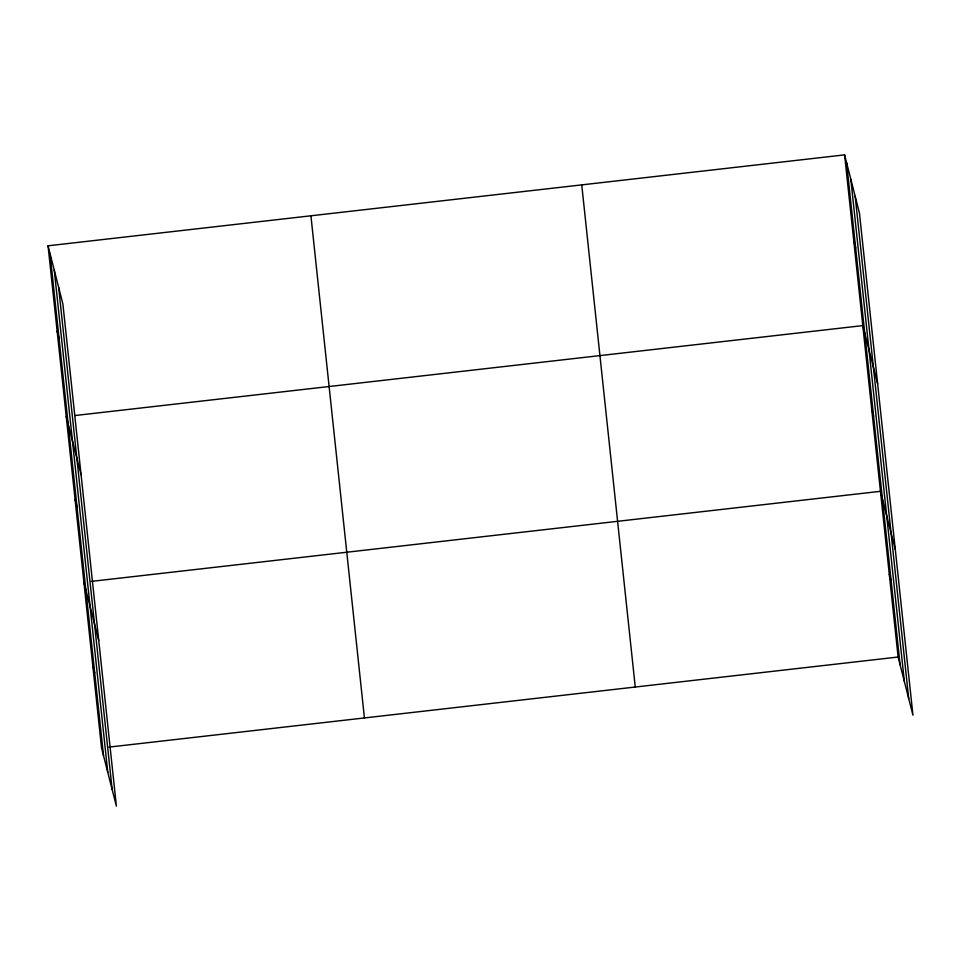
<?xml version="1.0" encoding="UTF-8"?>
<svg xmlns="http://www.w3.org/2000/svg" width="961" height="961" viewBox="0 0 961 961"><rect width="100%" height="100%" fill="white"/><g stroke="black" fill="none" stroke-linecap="round" stroke-linejoin="round"><path stroke-width="1.44" d="M48.05 245.8L62.885 303.976L116.389 806.123L101.554 747.946L48.05 245.8L844.611 154.877L859.446 213.054L912.95 715.2L898.115 657.024L844.611 154.877M75.15 415.512L862.81 325.599L877.633 383.787M91.331 581.393L880.468 491.311L895.292 549.488M108.989 747.105L898.115 657.024M853.704 240.238L855.674 247.962M871.639 408.461L873.597 416.185M889.297 574.173L891.255 581.898M57.143 331.161L59.114 338.885M66.249 416.533L81.072 474.71M75.078 499.384L77.036 507.108M83.907 582.234L98.731 640.422M92.724 665.096L94.695 672.82M855.194 196.404L908.71 698.551M850.821 179.251L904.337 681.397M846.581 162.601L900.085 664.748M581.741 184.872L635.257 687.031M310.92 215.793L364.423 717.939M58.633 287.327L112.149 789.474M54.26 270.173L107.776 772.32M50.02 253.524L103.524 755.67"/></g></svg>
